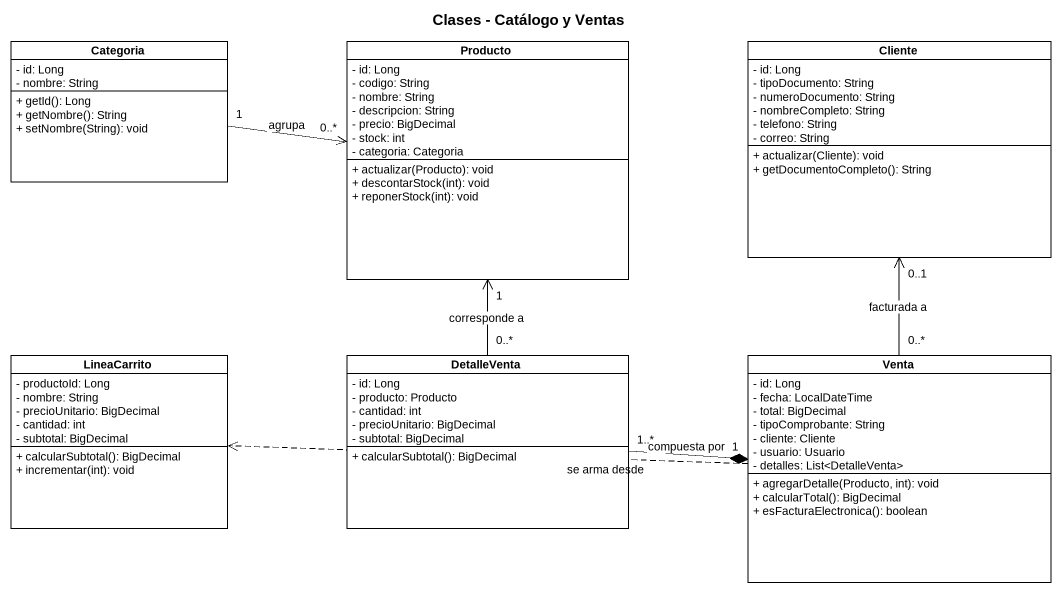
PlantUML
@startuml
title Clases - Catálogo y Ventas
hide circle
hide empty members
skinparam classAttributeIconSize 0
class Categoria {
  - id: Long
  - nombre: String
  + getId(): Long
  + getNombre(): String
  + setNombre(String): void
}
class Producto {
  - id: Long
  - codigo: String
  - nombre: String
  - descripcion: String
  - precio: BigDecimal
  - stock: int
  - categoria: Categoria
  + actualizar(Producto): void
  + descontarStock(int): void
  + reponerStock(int): void
}
class Cliente {
  - id: Long
  - tipoDocumento: String
  - numeroDocumento: String
  - nombreCompleto: String
  - telefono: String
  - correo: String
  + actualizar(Cliente): void
  + getDocumentoCompleto(): String
}
class LineaCarrito {
  - productoId: Long
  - nombre: String
  - precioUnitario: BigDecimal
  - cantidad: int
  - subtotal: BigDecimal
  + calcularSubtotal(): BigDecimal
  + incrementar(int): void
}
class DetalleVenta {
  - id: Long
  - producto: Producto
  - cantidad: int
  - precioUnitario: BigDecimal
  - subtotal: BigDecimal
  + calcularSubtotal(): BigDecimal
}
class Venta {
  - id: Long
  - fecha: LocalDateTime
  - total: BigDecimal
  - tipoComprobante: String
  - cliente: Cliente
  - usuario: Usuario
  - detalles: List<DetalleVenta>
  + agregarDetalle(Producto, int): void
  + calcularTotal(): BigDecimal
  + esFacturaElectronica(): boolean
}
Categoria "1" -right-> "0..*" Producto : agrupa
DetalleVenta "0..*" -up-> "1" Producto : corresponde a
Venta "0..*" -up-> "0..1" Cliente : facturada a
Venta .left.> LineaCarrito : se arma desde
Venta "1" *-left- "1..*" DetalleVenta : compuesta por
@enduml
